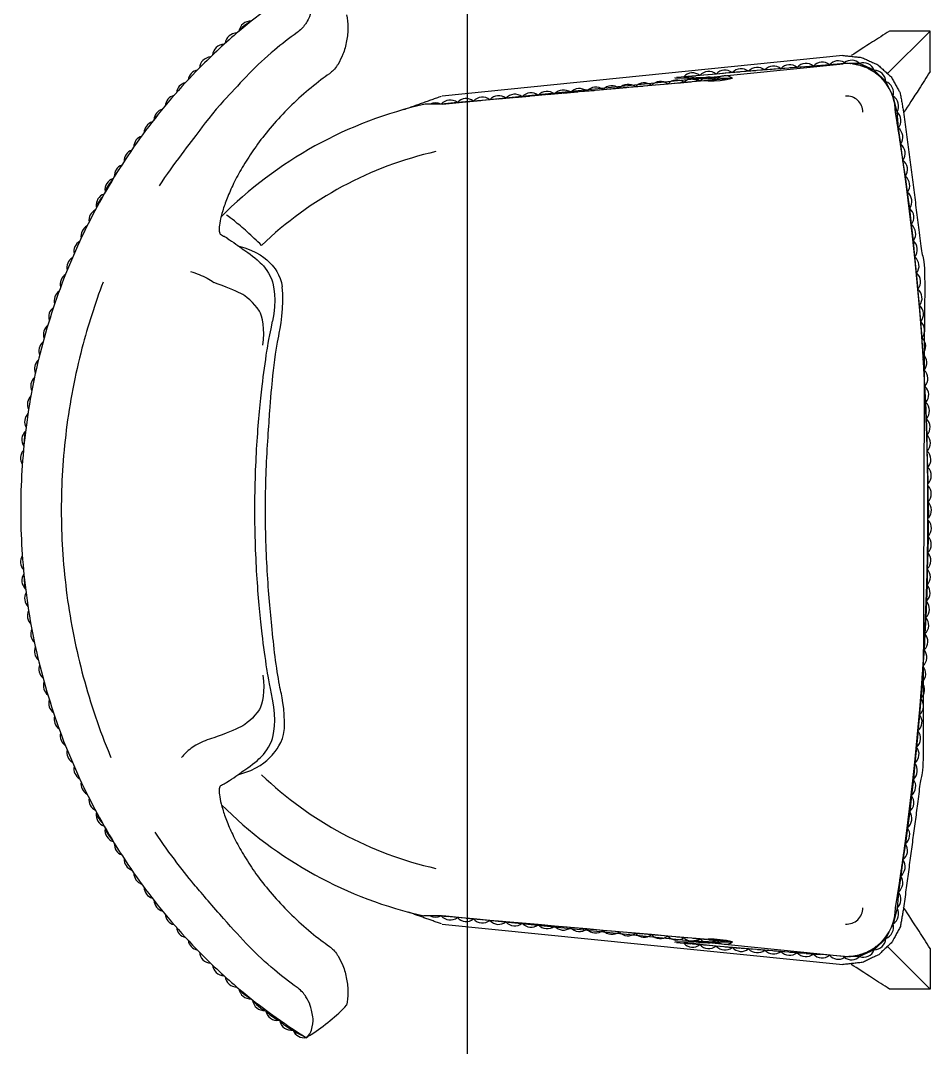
# Model space of a CAD drawing. Header units: millimetres. Extents: x 2625.3 to 2681.2, y 1230 to 1238.4.
# Drawn here: x 2663.661 to 2664.221, y 1234.055 to 1234.687 of the extents above; entities that cross this region are included whole.
import ezdxf

# ---------------------------------------------------------------- set-up
doc = ezdxf.new("R2010")
doc.units = ezdxf.units.MM
doc.layers.add('01', color=1, linetype='Continuous', lineweight=9)
doc.layers.add('02', color=2, linetype='Continuous', lineweight=20)
doc.layers.add('LAYOUT', color=253, linetype='Continuous')

# ---------------------------------------------------------------- blocks, each defined once
blk = doc.blocks.new('A$C1D086241')
blk.add_line((0, 0.597), (1.282, 0.597))
blk = doc.blocks.new('*E43')
at = {"layer": '01'}
for centre, major_axis, ratio, start_param, end_param in [((-0.01481, -0.00067), (0.005, 0.00002), 0.119606, 1.337578, 2.206939), ((0.00624, -0.00067), (-0.005, 0.00002), 0.119606, 4.076246, 4.945608), ((-0.1756, -0.03985), (0.0043, 0.00255), 0.119606, 0.702259, 1.145797), ((0.16702, -0.03985), (-0.0043, 0.00255), 0.119606, 5.137388, 5.580927), ((-0.19512, -0.04945), (0.00405, 0.00294), 0.119606, 5.737602, 6.278049), ((0.18654, -0.04945), (-0.00405, 0.00294), 0.119606, 0.005137, 0.545584), ((-0.20455, -0.05487), (0.00408, 0.00289), 0.119606, 5.963455, 6.278049), ((0.19597, -0.05487), (-0.00408, 0.00289), 0.119606, 0.005137, 0.319731), ((-0.25628, -0.09244), (0.00353, 0.00354), 0.119606, 0.687559, 1.15597), ((0.2477, -0.09244), (-0.00353, 0.00354), 0.119606, 5.127215, 5.595626), ((-0.28763, -0.12167), (0.00347, 0.0036), 0.038413, 1.941095, 2.285197), ((0.27905, -0.12167), (-0.00347, 0.0036), 0.038413, 3.997988, 4.34209), ((-0.30933, -0.14661), (0.00314, 0.00389), 0.119606, 6.017176, 6.278049), ((-0.31564, -0.15498), (0.00289, 0.00408), 0.119606, 5.574587, 6.278049), ((-0.30933, -0.14661), (0.000314, 0.000389), 0.119606, 0, 3.141593), ((-0.31564, -0.15498), (0.000289, 0.000408), 0.119606, 0, 3.141593), ((-0.32168, -0.16358), (0.000283, 0.000412), 0.119606, 0, 3.141593), ((-0.32168, -0.16358), (0.00283, 0.00412), 0.119606, 5.668618, 6.278049), ((-0.32678, -0.17218), (0.00211, 0.00453), 0.119606, 5.586492, 6.278049), ((-0.32678, -0.17218), (0.00211, 0.00453), 0.119606, 2.801855, 3.327463)]:
    blk.add_ellipse(centre, major_axis=major_axis, ratio=ratio, start_param=start_param, end_param=end_param, dxfattribs=at)
at = {"layer": '02'}
for centre, major_axis, ratio, start_param, end_param in [((-0.30159, -0.16426), (-0.03568, 0.05172), 0.469691, 1.471792, 1.529279), ((-0.32674, -0.17389), (0.0006, 0.00496), 0.119606, 2.832564, 3.136456)]:
    blk.add_ellipse(centre, major_axis=major_axis, ratio=ratio, start_param=start_param, end_param=end_param, dxfattribs=at)
blk = doc.blocks.new('A$C4E085C15')
at = {"layer": 'LAYOUT'}
for p, q in [((0.01986, 0.41316), (0.01965, 0.41333)), ((0.02046, 0.41396), (0.02028, 0.41411)), ((0.01363, 0.40476), (0.01336, 0.40495)), ((0.01421, 0.40557), (0.01393, 0.40576)), ((0.0076, 0.39615), (0.00733, 0.39634)), ((0.00817, 0.39698), (0.00789, 0.39717)), ((0.075, 0.30144), (0.075, 0.31221)), ((0.575, 0.30064), (0.575, 0.31141)), ((0.07001, 0.30084), (0.04508, 0.05431)), ((0.05008, 0.05411), (0.075, 0.30064)), ((0.07402, 0.29158), (0.07509, 0.30152)), ((0.07496, 0.30021), (0.0747, 0.29704)), ((0.07509, 0.30152), (0.07515, 0.30177)), ((0.57598, 0.29158), (0.57491, 0.30152)), ((0.575, 0.30064), (0.59992, 0.05411)), ((0.5753, 0.29704), (0.57504, 0.30021)), ((0.60492, 0.05431), (0.57999, 0.30084)), ((0.07314, 0.28162), (0.07402, 0.29158)), ((0.07458, 0.29604), (0.07378, 0.28708)), ((0.07459, 0.29604), (0.0745, 0.29605)), ((0.07467, 0.29704), (0.07461, 0.29705)), ((0.57539, 0.29705), (0.57533, 0.29704)), ((0.5755, 0.29605), (0.57541, 0.29604)), ((0.57622, 0.28708), (0.57542, 0.29604)), ((0.57686, 0.28162), (0.57598, 0.29158)), ((0.07369, 0.28609), (0.0729, 0.27712)), ((0.0737, 0.28609), (0.07353, 0.2861)), ((0.07379, 0.28708), (0.07362, 0.2871)), ((0.57638, 0.2871), (0.57621, 0.28708)), ((0.57647, 0.2861), (0.5763, 0.28609)), ((0.5771, 0.27712), (0.57631, 0.28609)), ((0.07226, 0.27166), (0.07314, 0.28162)), ((0.57774, 0.27166), (0.57686, 0.28162)), ((0.07281, 0.27613), (0.07202, 0.26716)), ((0.07282, 0.27612), (0.07266, 0.27614)), ((0.07291, 0.27712), (0.07274, 0.27713)), ((0.57726, 0.27713), (0.57709, 0.27712)), ((0.57734, 0.27614), (0.57718, 0.27612)), ((0.57798, 0.26716), (0.57719, 0.27613)), ((0.07193, 0.26616), (0.07113, 0.2572)), ((0.07138, 0.26169), (0.07226, 0.27166)), ((0.07194, 0.26616), (0.07178, 0.26618)), ((0.07202, 0.26716), (0.07187, 0.26717)), ((0.57862, 0.26169), (0.57774, 0.27166)), ((0.57813, 0.26717), (0.57798, 0.26716)), ((0.57822, 0.26618), (0.57806, 0.26616)), ((0.57887, 0.2572), (0.57807, 0.26616)), ((0.07051, 0.25173), (0.07138, 0.26169)), ((0.57949, 0.25173), (0.57862, 0.26169)), ((0.07104, 0.2562), (0.07025, 0.24724)), ((0.07105, 0.2562), (0.0709, 0.25622)), ((0.07114, 0.2572), (0.07099, 0.25721)), ((0.57901, 0.25721), (0.57886, 0.2572)), ((0.5791, 0.25622), (0.57895, 0.2562)), ((0.57975, 0.24724), (0.57896, 0.2562)), ((0.06963, 0.24177), (0.07051, 0.25173)), ((0.07026, 0.24724), (0.07011, 0.24725)), ((0.58037, 0.24177), (0.57949, 0.25173)), ((0.57989, 0.24725), (0.57974, 0.24724)), ((0.06875, 0.23181), (0.06963, 0.24177)), ((0.07016, 0.24624), (0.06937, 0.23728)), ((0.07017, 0.24624), (0.07002, 0.24625)), ((0.57998, 0.24625), (0.57983, 0.24624)), ((0.58063, 0.23728), (0.57984, 0.24624)), ((0.58125, 0.23181), (0.58037, 0.24177)), ((0.06928, 0.23628), (0.06848, 0.22732)), ((0.06929, 0.23628), (0.06915, 0.23629)), ((0.06937, 0.23728), (0.06923, 0.23729)), ((0.58077, 0.23729), (0.58063, 0.23728)), ((0.58085, 0.23629), (0.58071, 0.23628)), ((0.58152, 0.22732), (0.58072, 0.23628)), ((0.06787, 0.22185), (0.06875, 0.23181)), ((0.58213, 0.22185), (0.58125, 0.23181)), ((0.067, 0.21189), (0.06787, 0.22185)), ((0.0684, 0.22632), (0.0676, 0.21736)), ((0.0684, 0.22632), (0.06827, 0.22633)), ((0.06849, 0.22732), (0.06836, 0.22733)), ((0.58164, 0.22733), (0.58151, 0.22732)), ((0.58173, 0.22633), (0.5816, 0.22632)), ((0.5824, 0.21736), (0.5816, 0.22632)), ((0.583, 0.21189), (0.58213, 0.22185)), ((0.06751, 0.21636), (0.06672, 0.20739)), ((0.06752, 0.21636), (0.06739, 0.21637)), ((0.06761, 0.21735), (0.06748, 0.21737)), ((0.58252, 0.21737), (0.58239, 0.21735)), ((0.58261, 0.21637), (0.58248, 0.21636)), ((0.58328, 0.20739), (0.58249, 0.21636)), ((0.06612, 0.20193), (0.067, 0.21189)), ((0.58388, 0.20193), (0.583, 0.21189)), ((0.06663, 0.2064), (0.06583, 0.19743)), ((0.06664, 0.2064), (0.06651, 0.20641)), ((0.06673, 0.20739), (0.0666, 0.2074)), ((0.5834, 0.2074), (0.58327, 0.20739)), ((0.58349, 0.20641), (0.58336, 0.2064)), ((0.58417, 0.19743), (0.58337, 0.2064)), ((0.06575, 0.19644), (0.06495, 0.18747)), ((0.06524, 0.19196), (0.06612, 0.20193)), ((0.06575, 0.19644), (0.06564, 0.19645)), ((0.06584, 0.19743), (0.06572, 0.19744)), ((0.58476, 0.19196), (0.58388, 0.20193)), ((0.58428, 0.19744), (0.58416, 0.19743)), ((0.58436, 0.19645), (0.58425, 0.19644)), ((0.58505, 0.18747), (0.58425, 0.19644)), ((0.06436, 0.182), (0.06524, 0.19196)), ((0.58564, 0.182), (0.58476, 0.19196)), ((0.06486, 0.18648), (0.06407, 0.17751)), ((0.06487, 0.18648), (0.06476, 0.18649)), ((0.06496, 0.18747), (0.06485, 0.18748)), ((0.58515, 0.18748), (0.58504, 0.18747)), ((0.58524, 0.18649), (0.58513, 0.18648)), ((0.58593, 0.17751), (0.58514, 0.18648)), ((0.06349, 0.17204), (0.06436, 0.182)), ((0.06408, 0.17751), (0.06397, 0.17752)), ((0.58651, 0.17204), (0.58564, 0.182)), ((0.58603, 0.17752), (0.58592, 0.17751)), ((0.06261, 0.16208), (0.06349, 0.17204)), ((0.06398, 0.17652), (0.06318, 0.16755)), ((0.06399, 0.17652), (0.06388, 0.17652)), ((0.58612, 0.17652), (0.58601, 0.17652)), ((0.58682, 0.16755), (0.58602, 0.17652)), ((0.58739, 0.16208), (0.58651, 0.17204)), ((0.0631, 0.16656), (0.0623, 0.15759)), ((0.0631, 0.16655), (0.063, 0.16656)), ((0.06319, 0.16755), (0.06309, 0.16756)), ((0.58691, 0.16756), (0.58681, 0.16755)), ((0.587, 0.16656), (0.5869, 0.16655)), ((0.5877, 0.15759), (0.5869, 0.16656)), ((0.06173, 0.15212), (0.06261, 0.16208)), ((0.58827, 0.15212), (0.58739, 0.16208)), ((0.05734, 0.14231), (0.05822, 0.15227)), ((0.05868, 0.15675), (0.05788, 0.14779)), ((0.05822, 0.15227), (0.0591, 0.12223)), ((0.05869, 0.15675), (0.05862, 0.15676)), ((0.05878, 0.15775), (0.0587, 0.15775)), ((0.05956, 0.12671), (0.05877, 0.15775)), ((0.06085, 0.14216), (0.06173, 0.15212)), ((0.06221, 0.15659), (0.06142, 0.14763)), ((0.06222, 0.15659), (0.06213, 0.1566)), ((0.06231, 0.15759), (0.06221, 0.1576)), ((0.58779, 0.1576), (0.58769, 0.15759)), ((0.58787, 0.1566), (0.58778, 0.15659)), ((0.58858, 0.14763), (0.58779, 0.15659)), ((0.58915, 0.14216), (0.58827, 0.15212)), ((0.59123, 0.15775), (0.59044, 0.12671)), ((0.59178, 0.15227), (0.5909, 0.12223)), ((0.5913, 0.15775), (0.59122, 0.15775)), ((0.59138, 0.15676), (0.59131, 0.15675)), ((0.59212, 0.14779), (0.59132, 0.15675)), ((0.59266, 0.14231), (0.59178, 0.15227)), ((0.0578, 0.14679), (0.057, 0.13782)), ((0.0578, 0.14679), (0.05774, 0.14679)), ((0.05789, 0.14778), (0.05783, 0.14779)), ((0.06133, 0.14663), (0.06053, 0.13767)), ((0.06134, 0.14663), (0.06125, 0.14664)), ((0.06143, 0.14763), (0.06134, 0.14764)), ((0.58866, 0.14764), (0.58857, 0.14763)), ((0.58875, 0.14664), (0.58866, 0.14663)), ((0.58947, 0.13767), (0.58867, 0.14663)), ((0.59217, 0.14779), (0.59211, 0.14778)), ((0.59226, 0.14679), (0.5922, 0.14679)), ((0.593, 0.13782), (0.5922, 0.14679)), ((0.05647, 0.13235), (0.05734, 0.14231)), ((0.05998, 0.1322), (0.06085, 0.14216)), ((0.59002, 0.1322), (0.58915, 0.14216)), ((0.59353, 0.13235), (0.59266, 0.14231)), ((0.05691, 0.13683), (0.05612, 0.12786)), ((0.05692, 0.13683), (0.05686, 0.13683)), ((0.05701, 0.13782), (0.05695, 0.13783)), ((0.06045, 0.13667), (0.05965, 0.12771)), ((0.06045, 0.13667), (0.06037, 0.13668)), ((0.06054, 0.13767), (0.06046, 0.13767)), ((0.58954, 0.13767), (0.58946, 0.13767)), ((0.58963, 0.13668), (0.58955, 0.13667)), ((0.59035, 0.12771), (0.58955, 0.13667)), ((0.59305, 0.13783), (0.59299, 0.13782)), ((0.59314, 0.13683), (0.59308, 0.13683)), ((0.59388, 0.12786), (0.59309, 0.13683)), ((0.05598, 0.1268), (0.05525, 0.11783)), ((0.05559, 0.12239), (0.05647, 0.13235)), ((0.05604, 0.12687), (0.05598, 0.12687)), ((0.05613, 0.12786), (0.05607, 0.12787)), ((0.0591, 0.12223), (0.05998, 0.1322)), ((0.05957, 0.12671), (0.05949, 0.12672)), ((0.05966, 0.12771), (0.05958, 0.12771)), ((0.5909, 0.12223), (0.59002, 0.1322)), ((0.59042, 0.12771), (0.59034, 0.12771)), ((0.59051, 0.12672), (0.59043, 0.12671)), ((0.59441, 0.12239), (0.59353, 0.13235)), ((0.59393, 0.12787), (0.59387, 0.12786)), ((0.59402, 0.12687), (0.59396, 0.12687)), ((0.59475, 0.11783), (0.59402, 0.1268)), ((0.05478, 0.11235), (0.05558, 0.12232)), ((0.59522, 0.11235), (0.59442, 0.12232)), ((0.05517, 0.11683), (0.05444, 0.10786)), ((0.05518, 0.11683), (0.05514, 0.11684)), ((0.05526, 0.11783), (0.05522, 0.11783)), ((0.59478, 0.11783), (0.59474, 0.11783)), ((0.59486, 0.11684), (0.59482, 0.11683)), ((0.59556, 0.10786), (0.59483, 0.11683)), ((0.05397, 0.10238), (0.05478, 0.11235)), ((0.05445, 0.10786), (0.05442, 0.10786)), ((0.59603, 0.10238), (0.59522, 0.11235)), ((0.59558, 0.10786), (0.59555, 0.10786)), ((0.05317, 0.09241), (0.05397, 0.10238)), ((0.05436, 0.10687), (0.05363, 0.0979)), ((0.05437, 0.10686), (0.05433, 0.10687)), ((0.59567, 0.10687), (0.59563, 0.10686)), ((0.59637, 0.0979), (0.59564, 0.10687)), ((0.59683, 0.09241), (0.59603, 0.10238)), ((0.05355, 0.0969), (0.05282, 0.08793)), ((0.05356, 0.0969), (0.05353, 0.0969)), ((0.05364, 0.09789), (0.05361, 0.0979)), ((0.59639, 0.0979), (0.59636, 0.09789)), ((0.59647, 0.0969), (0.59644, 0.0969)), ((0.59718, 0.08793), (0.59645, 0.0969)), ((0.05236, 0.08245), (0.05317, 0.09241)), ((0.59764, 0.08245), (0.59683, 0.09241)), ((0.05156, 0.07248), (0.05236, 0.08245)), ((0.05274, 0.08693), (0.05201, 0.07796)), ((0.05274, 0.08693), (0.05273, 0.08693)), ((0.05283, 0.08793), (0.05281, 0.08793)), ((0.59719, 0.08793), (0.59717, 0.08793)), ((0.59727, 0.08693), (0.59726, 0.08693)), ((0.59799, 0.07796), (0.59726, 0.08693)), ((0.59844, 0.07248), (0.59764, 0.08245)), ((0.05193, 0.07696), (0.05121, 0.06818)), ((0.05193, 0.07696), (0.05192, 0.07696)), ((0.05202, 0.07796), (0.052, 0.07796)), ((0.598, 0.07796), (0.59798, 0.07796)), ((0.59808, 0.07696), (0.59807, 0.07696)), ((0.59879, 0.06818), (0.59807, 0.07696)), ((0.05075, 0.06251), (0.05156, 0.07248)), ((0.59925, 0.06251), (0.59844, 0.07248)), ((0.05112, 0.067), (0.05112, 0.067)), ((0.05121, 0.06799), (0.0512, 0.06799)), ((0.5988, 0.06799), (0.59879, 0.06799)), ((0.59888, 0.067), (0.59888, 0.067)), ((0.05001, 0.05329), (0.05075, 0.06251)), ((0.05031, 0.05703), (0.05031, 0.05703)), ((0.05039, 0.05803), (0.05039, 0.05803)), ((0.05075, 0.06252), (0.05075, 0.06251)), ((0.59925, 0.06251), (0.59925, 0.06252)), ((0.59999, 0.05329), (0.59925, 0.06251)), ((0.59961, 0.05803), (0.59961, 0.05803)), ((0.59969, 0.05703), (0.59969, 0.05703)), ((0.04992, 0.04411), (0.05003, 0.05074)), ((0.60008, 0.04411), (0.59997, 0.05074)), ((0.60001, 0.04861), (0.59981, 0.04861)), ((0.59999, 0.04961), (0.59991, 0.04961)), ((0.05406, 0.03501), (0.04992, 0.04411)), ((0.59594, 0.03501), (0.60008, 0.04411)), ((0.5978, 0.0391), (0.59722, 0.03937)), ((0.59821, 0.04001), (0.59763, 0.04028)), ((0.06116, 0.02797), (0.05406, 0.03501)), ((0.05752, 0.03211), (0.05726, 0.03184)), ((0.58884, 0.02797), (0.59594, 0.03501)), ((0.59274, 0.03184), (0.59248, 0.03211)), ((0.05593, 0.02657), (0.03, 0.00064)), ((0.03, 0.00064), (0.03, 0.02564)), ((0.0582, 0.03137), (0.05797, 0.03114)), ((0.05946, 0.0301), (0.05946, 0.0301)), ((0.06484, 0.02608), (0.06116, 0.02797)), ((0.58516, 0.02608), (0.58884, 0.02797)), ((0.59054, 0.0301), (0.59054, 0.0301)), ((0.59203, 0.03114), (0.5918, 0.03137)), ((0.59407, 0.02657), (0.62, 0.00064)), ((0.62, 0.00064), (0.62, 0.02564)), ((0.07006, 0.02341), (0.06783, 0.02455)), ((0.07976, 0.02095), (0.07006, 0.02341)), ((0.08973, 0.02015), (0.07976, 0.02095)), ((0.09963, 0.01874), (0.08973, 0.02015)), ((0.09421, 0.01971), (0.09418, 0.01952)), ((0.0952, 0.01955), (0.09517, 0.01938)), ((0.55037, 0.01874), (0.56027, 0.02015)), ((0.55483, 0.01938), (0.5548, 0.01955)), ((0.55582, 0.01952), (0.55579, 0.01971)), ((0.56027, 0.02015), (0.57024, 0.02095)), ((0.56476, 0.02051), (0.56471, 0.02111)), ((0.56576, 0.02059), (0.5657, 0.02127)), ((0.57024, 0.02095), (0.57994, 0.02341)), ((0.57461, 0.02205), (0.57454, 0.02232)), ((0.57557, 0.0223), (0.57553, 0.02249)), ((0.57994, 0.02341), (0.58217, 0.02455)), ((0.10953, 0.01733), (0.09963, 0.01874)), ((0.10409, 0.01821), (0.10408, 0.01811)), ((0.10508, 0.01807), (0.10507, 0.01797)), ((0.11941, 0.01579), (0.10953, 0.01733)), ((0.11399, 0.01678), (0.11397, 0.01664)), ((0.11498, 0.01664), (0.11496, 0.01648)), ((0.12933, 0.0146), (0.11941, 0.01579)), ((0.12389, 0.01542), (0.12387, 0.01525)), ((0.12488, 0.01529), (0.12487, 0.01513)), ((0.13923, 0.01319), (0.12933, 0.0146)), ((0.13381, 0.01412), (0.13379, 0.01396)), ((0.1348, 0.01399), (0.13478, 0.01382)), ((0.14918, 0.01213), (0.13923, 0.01319)), ((0.14373, 0.01289), (0.14371, 0.01271)), ((0.14472, 0.01277), (0.1447, 0.0126)), ((0.50082, 0.01213), (0.51077, 0.01319)), ((0.5053, 0.0126), (0.50528, 0.01277)), ((0.50629, 0.01271), (0.50627, 0.01289)), ((0.51077, 0.01319), (0.52067, 0.0146)), ((0.51522, 0.01382), (0.5152, 0.01399)), ((0.51621, 0.01396), (0.51619, 0.01412)), ((0.52067, 0.0146), (0.53059, 0.01579)), ((0.52513, 0.01513), (0.52512, 0.01529)), ((0.52613, 0.01525), (0.52611, 0.01542)), ((0.53059, 0.01579), (0.54047, 0.01733)), ((0.53504, 0.01648), (0.53502, 0.01664)), ((0.53603, 0.01664), (0.53601, 0.01678)), ((0.54047, 0.01733), (0.55037, 0.01874)), ((0.54493, 0.01797), (0.54492, 0.01807)), ((0.54592, 0.01811), (0.54591, 0.01821)), ((0.1591, 0.01091), (0.14918, 0.01213)), ((0.15366, 0.01172), (0.15364, 0.01158)), ((0.15466, 0.01161), (0.15464, 0.01146)), ((0.16907, 0.01004), (0.1591, 0.01091)), ((0.1636, 0.01062), (0.16359, 0.01052)), ((0.16459, 0.01051), (0.16458, 0.01043)), ((0.179, 0.00891), (0.16907, 0.01004)), ((0.17354, 0.00958), (0.17354, 0.00953)), ((0.17454, 0.00948), (0.17453, 0.00942)), ((0.1873, 0.00826), (0.179, 0.00891)), ((0.18349, 0.00862), (0.18349, 0.00856)), ((0.18449, 0.00852), (0.18449, 0.00848)), ((0.19892, 0.00709), (0.19043, 0.00798)), ((0.19345, 0.00771), (0.19345, 0.00766)), ((0.19445, 0.00762), (0.19444, 0.00756)), ((0.20889, 0.0064), (0.19892, 0.00709)), ((0.20341, 0.00687), (0.20341, 0.00678)), ((0.20441, 0.00679), (0.2044, 0.00671)), ((0.21886, 0.00557), (0.20889, 0.0064)), ((0.43114, 0.00557), (0.44111, 0.0064)), ((0.44111, 0.0064), (0.45108, 0.00709)), ((0.4456, 0.00671), (0.44559, 0.00679)), ((0.44659, 0.00678), (0.44659, 0.00687)), ((0.45108, 0.00709), (0.45957, 0.00798)), ((0.45556, 0.00756), (0.45555, 0.00762)), ((0.45655, 0.00766), (0.45655, 0.00771)), ((0.4627, 0.00826), (0.471, 0.00891)), ((0.46551, 0.00848), (0.46551, 0.00852)), ((0.46651, 0.00856), (0.46651, 0.00862)), ((0.471, 0.00891), (0.48093, 0.01004)), ((0.47547, 0.00942), (0.47546, 0.00948)), ((0.47646, 0.00953), (0.47646, 0.00958)), ((0.48093, 0.01004), (0.4909, 0.01091)), ((0.48542, 0.01043), (0.48541, 0.01051)), ((0.48641, 0.01052), (0.4864, 0.01062)), ((0.4909, 0.01091), (0.50082, 0.01213)), ((0.49536, 0.01146), (0.49534, 0.01161)), ((0.49636, 0.01158), (0.49634, 0.01172)), ((0.055, 0.00064), (0.03, 0.00064)), ((0.21338, 0.0061), (0.21338, 0.00603)), ((0.21438, 0.00603), (0.21437, 0.00595)), ((0.22541, 0.00526), (0.21886, 0.00557)), ((0.22336, 0.0054), (0.22335, 0.00536)), ((0.22435, 0.00533), (0.22435, 0.00531)), ((0.23881, 0.00427), (0.23171, 0.00486)), ((0.23333, 0.00476), (0.23333, 0.00472)), ((0.23433, 0.0047), (0.23433, 0.00464)), ((0.2488, 0.00379), (0.23881, 0.00427)), ((0.24331, 0.00418), (0.24331, 0.00405)), ((0.24431, 0.00413), (0.24431, 0.004)), ((0.25878, 0.00316), (0.2488, 0.00379)), ((0.2533, 0.00368), (0.25329, 0.00351)), ((0.2543, 0.00363), (0.25429, 0.00344)), ((0.26878, 0.00289), (0.25878, 0.00316)), ((0.26329, 0.00323), (0.26328, 0.00304)), ((0.26429, 0.00319), (0.26428, 0.00301)), ((0.27877, 0.00246), (0.26878, 0.00289)), ((0.27328, 0.00286), (0.27327, 0.0027)), ((0.27428, 0.00282), (0.27427, 0.00266)), ((0.28877, 0.00239), (0.27877, 0.00246)), ((0.28327, 0.00255), (0.28327, 0.00243)), ((0.28427, 0.00252), (0.28427, 0.00242)), ((0.29876, 0.00196), (0.28877, 0.00239)), ((0.29327, 0.00231), (0.29327, 0.00219)), ((0.29427, 0.00229), (0.29426, 0.00215)), ((0.30876, 0.00188), (0.29876, 0.00196)), ((0.30326, 0.00213), (0.30326, 0.00192)), ((0.30426, 0.00212), (0.30426, 0.00192)), ((0.31876, 0.00172), (0.30876, 0.00188)), ((0.31326, 0.00202), (0.31326, 0.00181)), ((0.31426, 0.00201), (0.31426, 0.00179)), ((0.33, 0.0019), (0.32, 0.00171)), ((0.3245, 0.00197), (0.3245, 0.0018)), ((0.3255, 0.00197), (0.3255, 0.00181)), ((0.33, 0.0019), (0.34, 0.00188)), ((0.3345, 0.00189), (0.3345, 0.002)), ((0.3355, 0.00189), (0.3355, 0.00201)), ((0.34124, 0.00188), (0.35124, 0.00196)), ((0.34574, 0.00192), (0.34574, 0.00212)), ((0.34674, 0.00192), (0.34674, 0.00213)), ((0.35124, 0.00196), (0.36123, 0.00239)), ((0.35574, 0.00215), (0.35573, 0.00229)), ((0.35673, 0.00219), (0.35673, 0.00231)), ((0.36123, 0.00239), (0.37123, 0.00246)), ((0.36573, 0.00242), (0.36573, 0.00252)), ((0.36673, 0.00243), (0.36673, 0.00255)), ((0.37123, 0.00246), (0.38122, 0.00289)), ((0.37573, 0.00266), (0.37572, 0.00282)), ((0.37673, 0.0027), (0.37672, 0.00286)), ((0.38122, 0.00289), (0.39122, 0.00316)), ((0.38572, 0.00301), (0.38571, 0.00319)), ((0.38672, 0.00304), (0.38671, 0.00323)), ((0.39122, 0.00316), (0.4012, 0.00379)), ((0.39571, 0.00344), (0.3957, 0.00363)), ((0.39671, 0.00351), (0.3967, 0.00368)), ((0.4012, 0.00379), (0.41119, 0.00427)), ((0.40569, 0.004), (0.40569, 0.00413)), ((0.40669, 0.00405), (0.40669, 0.00418)), ((0.41119, 0.00427), (0.41829, 0.00486)), ((0.41567, 0.00464), (0.41567, 0.0047)), ((0.41667, 0.00472), (0.41667, 0.00476)), ((0.42459, 0.00526), (0.43114, 0.00557)), ((0.42565, 0.00531), (0.42565, 0.00533)), ((0.42665, 0.00536), (0.42664, 0.0054)), ((0.43563, 0.00595), (0.43562, 0.00603)), ((0.43662, 0.00603), (0.43662, 0.0061)), ((0.595, 0.00064), (0.62, 0.00064))]:
    blk.add_line(p, q, dxfattribs=at)
for centre, radius, start, end in [((0.27066, 0.55069), 0.00725, 61.7426, 134.24501), ((0.28164, 0.55241), 0.00725, 55.82564, 136.90266), ((0.29304, 0.55318), 0.00725, 58.44199, 130.93375), ((0.35696, 0.55318), 0.00725, 49.06625, 121.55801), ((0.36836, 0.55241), 0.00725, 43.09734, 124.17436), ((0.37934, 0.55069), 0.00725, 45.75499, 118.2574), ((0.23796, 0.5446), 0.00725, 67.46392, 138.32205), ((0.24867, 0.5469), 0.00725, 65.83325, 136.72178), ((0.25974, 0.54894), 0.00725, 64.19331, 135.04813), ((0.39026, 0.54894), 0.00725, 44.95187, 115.80669), ((0.40133, 0.5469), 0.00725, 43.27822, 114.16675), ((0.41204, 0.5446), 0.00725, 41.67795, 112.53608), ((0.21677, 0.53912), 0.00725, 70.68933, 141.57364), ((0.22717, 0.54197), 0.00725, 69.09904, 139.96986), ((0.42283, 0.54197), 0.00725, 40.03014, 110.90096), ((0.43323, 0.53912), 0.00725, 38.42636, 109.31067), ((0.1961, 0.53251), 0.00725, 73.82035, 144.89066), ((0.20604, 0.53585), 0.00725, 72.34448, 143.24756), ((0.44396, 0.53585), 0.00725, 36.75244, 107.65552), ((0.4539, 0.53251), 0.00725, 35.10934, 106.17965), ((0.17577, 0.52471), 0.00725, 77.1368, 148.07714), ((0.18589, 0.52876), 0.00725, 75.40478, 146.54978), ((0.46411, 0.52876), 0.00725, 33.45022, 104.59522), ((0.47423, 0.52471), 0.00725, 31.92286, 102.8632), ((0.16576, 0.52037), 0.00725, 78.79112, 149.69326), ((0.48424, 0.52037), 0.00725, 30.30674, 101.20888), ((0.15635, 0.516), 0.00725, 80.12776, 151.47749), ((0.49365, 0.516), 0.00725, 28.52251, 99.87224), ((0.13723, 0.50666), 0.00725, 82.7786, 161.23758), ((0.14657, 0.51108), 0.00725, 81.91559, 152.98866), ((0.50343, 0.51108), 0.00725, 27.01134, 98.08441), ((0.51277, 0.50666), 0.00725, 18.76242, 97.2214), ((0.12776, 0.50121), 0.00725, 82.1729, 162.66384), ((0.52224, 0.50121), 0.00725, 17.33616, 97.8271), ((0.11929, 0.49549), 0.00725, 87.00493, 158.32717), ((0.53071, 0.49549), 0.00725, 21.67283, 92.99507), ((0.11005, 0.48943), 0.00725, 88.33593, 159.46952), ((0.53995, 0.48943), 0.00725, 20.53048, 91.66407), ((0.10149, 0.4835), 0.00725, 89.90515, 161.08716), ((0.54851, 0.4835), 0.00725, 18.91284, 90.09485), ((0.09288, 0.47717), 0.00725, 91.62664, 162.64332), ((0.55712, 0.47717), 0.00725, 17.35668, 88.37336), ((0.08503, 0.47111), 0.00725, 93.18465, 164.764), ((0.56497, 0.47111), 0.00725, 15.236, 86.81535), ((0.0767, 0.46421), 0.00725, 94.63021, 166.0274), ((0.5733, 0.46421), 0.00725, 13.9726, 85.36979), ((0.06885, 0.45732), 0.00725, 96.62157, 167.26738), ((0.58115, 0.45732), 0.00725, 12.73262, 83.37843), ((0.06109, 0.45011), 0.00725, 98.55612, 168.61855), ((0.58891, 0.45011), 0.00725, 11.38145, 81.44388), ((0.0532, 0.44305), 0.00725, 93.99384, 176.46729), ((0.5968, 0.44305), 0.00725, 3.53271, 86.00616), ((0.04544, 0.43502), 0.00725, 95.43819, 178.49798), ((0.325, 0.25596), 0.25625, 135.11338, 167.31962), ((0.325, 0.25516), 0.25625, 12.68038, 45.22664), ((0.60456, 0.43502), 0.00725, 1.50202, 84.56181), ((0.03842, 0.4273), 0.00725, 96.94963, 180.2395), ((0.61158, 0.4273), 0.00725, 359.7605, 83.05037), ((0.03117, 0.41886), 0.00725, 98.35935, 183.52153), ((0.61883, 0.41886), 0.00725, 356.47847, 81.64065), ((0.02402, 0.41045), 0.00725, 97.91781, 184.24995), ((0.325, 0.25516), 0.22625, 136.09237, 167.31962), ((0.325, 0.25516), 0.22625, 12.68038, 43.90763), ((0.0179, 0.40234), 0.00725, 101.55304, 187.88519), ((0.01191, 0.3938), 0.00725, 102.38254, 188.71469), ((0.00724, 0.38595), 0.00725, 111.92394, 190.21184), ((0.00773, 0.38581), 0.00725, 207.21684, 216.24933), ((0.08144, 0.30501), 0.00725, 152.73192, 207.30853), ((0.56856, 0.30501), 0.00725, 332.67871, 27.36174), ((0.07977, 0.29599), 0.00725, 130.23616, 217.4418), ((0.08144, 0.30501), 0.00725, 207.97477, 208.80664), ((0.57023, 0.29599), 0.00725, 322.5582, 49.76384), ((0.07881, 0.28614), 0.00725, 131.36313, 218.56877), ((0.57119, 0.28614), 0.00725, 321.43123, 48.63687), ((0.07793, 0.27618), 0.00725, 131.36313, 218.56877), ((0.57207, 0.27618), 0.00725, 321.43123, 48.63687), ((0.07705, 0.26621), 0.00725, 131.36313, 218.56877), ((0.57295, 0.26621), 0.00725, 321.43123, 48.63687), ((0.07617, 0.25625), 0.00725, 131.36313, 218.56877), ((0.57383, 0.25625), 0.00725, 321.43123, 48.63687), ((0.0753, 0.24629), 0.00725, 131.36313, 218.56877), ((0.5747, 0.24629), 0.00725, 321.43123, 48.63687), ((0.07442, 0.23633), 0.00725, 131.36313, 218.56877), ((0.57558, 0.23633), 0.00725, 321.43123, 48.63687), ((0.07354, 0.22637), 0.00725, 131.36313, 218.56877), ((0.57646, 0.22637), 0.00725, 321.43123, 48.63687), ((0.07266, 0.21641), 0.00725, 131.36313, 218.56877), ((0.57734, 0.21641), 0.00725, 321.43123, 48.63687), ((0.07179, 0.20645), 0.00725, 131.36313, 218.56877), ((0.57821, 0.20645), 0.00725, 321.43123, 48.63687), ((0.07091, 0.19648), 0.00725, 131.36313, 218.56877), ((0.57909, 0.19648), 0.00725, 321.43123, 48.63687), ((0.07003, 0.18652), 0.00725, 131.36313, 218.56877), ((0.57997, 0.18652), 0.00725, 321.43123, 48.63687), ((0.06915, 0.17656), 0.00725, 131.36313, 218.56877), ((0.58085, 0.17656), 0.00725, 321.43123, 48.63687), ((0.06828, 0.1666), 0.00725, 131.36313, 218.56877), ((0.58172, 0.1666), 0.00725, 321.43123, 48.63687), ((0.0674, 0.15664), 0.00725, 131.36313, 218.56877), ((0.5826, 0.15664), 0.00725, 321.43123, 48.63687), ((0.06301, 0.14683), 0.00725, 131.36313, 218.56877), ((0.00324, 0.13564), 0.05744, 346.50961, 16.83685), ((0.06652, 0.14668), 0.00725, 131.36313, 218.56877), ((0.58348, 0.14668), 0.00725, 321.43123, 48.63687), ((0.64676, 0.13564), 0.05744, 163.16315, 193.49039), ((0.58699, 0.14683), 0.00725, 321.43123, 48.63687), ((0.06213, 0.13687), 0.00725, 131.36313, 218.56877), ((0.06564, 0.13672), 0.00725, 131.36313, 218.56877), ((0.58436, 0.13672), 0.00725, 321.43123, 48.63687), ((0.58787, 0.13687), 0.00725, 321.43123, 48.63687), ((0.06126, 0.12691), 0.00725, 131.36313, 218.56877), ((0.06477, 0.12675), 0.00725, 131.36313, 218.56877), ((0.58523, 0.12675), 0.00725, 321.43123, 48.63687), ((0.58874, 0.12691), 0.00725, 321.43123, 48.63687), ((0.06041, 0.11691), 0.00725, 131.78209, 218.98772), ((0.58959, 0.11691), 0.00725, 321.01228, 48.21791), ((0.05961, 0.10694), 0.00725, 131.78209, 218.98772), ((0.59039, 0.10694), 0.00725, 321.01228, 48.21791), ((0.0588, 0.09698), 0.00725, 131.78209, 218.98772), ((0.5912, 0.09698), 0.00725, 321.01228, 48.21791), ((0.058, 0.08701), 0.00725, 131.78209, 218.98772), ((0.592, 0.08701), 0.00725, 321.01228, 48.21791), ((0.05719, 0.07704), 0.00725, 131.78209, 218.98772), ((0.59281, 0.07704), 0.00725, 321.01228, 48.21791), ((0.05639, 0.06707), 0.00725, 131.78209, 218.98772), ((0.59361, 0.06707), 0.00725, 321.01228, 48.21791), ((0.05559, 0.05711), 0.00725, 131.78209, 211.49451), ((0.59441, 0.05711), 0.00725, 328.50549, 48.21791), ((0.05525, 0.04903), 0.00725, 143.75171, 222.73566), ((0.08, 0.05197), 0.03, 175.91438, 270), ((0.08, 0.05197), 0.01, 175.91438, 270), ((0.57, 0.05197), 0.03, 270, 4.08562), ((0.57, 0.05197), 0.01, 270, 4.08562), ((0.59475, 0.04903), 0.00725, 317.26434, 36.24829), ((0.05677, 0.04173), 0.00725, 160.83117, 248.03681), ((0.59323, 0.04173), 0.00725, 291.96319, 19.16883), ((0.06131, 0.03522), 0.00725, 181.66143, 268.86707), ((0.58869, 0.03522), 0.00725, 271.13293, 358.33857), ((0.06801, 0.03036), 0.00725, 199.25772, 286.46336), ((0.58199, 0.03036), 0.00725, 253.53664, 340.74228), ((0.0762, 0.02727), 0.00725, 212.15717, 299.36281), ((0.08516, 0.02578), 0.00725, 221.84232, 309.04796), ((0.325, 1.5126), 1.51063, 260.66628, 279.33372), ((0.09542, 0.02465), 0.00725, 218.288, 305.49363), ((0.55458, 0.02465), 0.00725, 234.50637, 321.712), ((0.56484, 0.02578), 0.00725, 230.95204, 318.15768), ((0.5738, 0.02727), 0.00725, 240.63719, 327.84283), ((0.10532, 0.02323), 0.00725, 218.288, 305.49363), ((0.11527, 0.02175), 0.00725, 217.53036, 304.736), ((0.125, 0.02041), 0.00725, 219.53274, 306.73838), ((0.13502, 0.01909), 0.00725, 218.30839, 305.51403), ((0.14476, 0.01788), 0.00725, 220.31077, 307.51641), ((0.50524, 0.01788), 0.00725, 232.48359, 319.68923), ((0.51498, 0.01909), 0.00725, 234.48597, 321.69161), ((0.525, 0.02041), 0.00725, 233.26162, 320.46726), ((0.53473, 0.02175), 0.00725, 235.264, 322.46964), ((0.54468, 0.02323), 0.00725, 234.50637, 321.712), ((0.15478, 0.01673), 0.00725, 219.40293, 306.60857), ((0.16454, 0.01571), 0.00725, 221.40532, 308.61095), ((0.17463, 0.01469), 0.00725, 219.91773, 307.12337), ((0.1844, 0.01376), 0.00725, 221.92012, 308.88672), ((0.19449, 0.01283), 0.00725, 220.67427, 307.64132), ((0.20427, 0.01198), 0.00725, 222.43807, 309.64371), ((0.21431, 0.01122), 0.00725, 221.64612, 308.85175), ((0.43569, 0.01122), 0.00725, 231.14825, 318.35388), ((0.44573, 0.01198), 0.00725, 230.35629, 317.56193), ((0.45551, 0.01283), 0.00725, 232.35868, 319.32573), ((0.4656, 0.01376), 0.00725, 231.11328, 318.07988), ((0.47537, 0.01469), 0.00725, 232.87663, 320.08227), ((0.48546, 0.01571), 0.00725, 231.38905, 318.59468), ((0.49522, 0.01673), 0.00725, 233.39143, 320.59707), ((0.22411, 0.01058), 0.00725, 223.6485, 310.19638), ((0.23427, 0.00991), 0.00725, 222.3015, 308.85175), ((0.24406, 0.00927), 0.00725, 223.6485, 310.85414), ((0.25412, 0.00871), 0.00725, 222.83068, 310.03632), ((0.26392, 0.00828), 0.00725, 224.83306, 312.0387), ((0.274, 0.00792), 0.00725, 223.94784, 311.15347), ((0.28381, 0.00767), 0.00725, 225.95022, 313.15586), ((0.29399, 0.00742), 0.00725, 223.94784, 311.15347), ((0.3038, 0.00717), 0.00725, 225.95022, 313.15586), ((0.31385, 0.00705), 0.00725, 225.45112, 312.65675), ((0.3249, 0.00705), 0.00725, 227.4535, 314.65914), ((0.33501, 0.00714), 0.00725, 226.30888, 313.51452), ((0.3462, 0.00717), 0.00725, 226.84414, 314.04978), ((0.35601, 0.00742), 0.00725, 228.84653, 316.05216), ((0.36619, 0.00767), 0.00725, 226.84414, 314.04978), ((0.376, 0.00792), 0.00725, 228.84653, 316.05216), ((0.38608, 0.00828), 0.00725, 227.9613, 315.16694), ((0.39588, 0.00871), 0.00725, 229.96368, 317.16932), ((0.40594, 0.00927), 0.00725, 229.14586, 316.3515), ((0.41573, 0.00991), 0.00725, 231.14825, 317.6985), ((0.42589, 0.01058), 0.00725, 229.80362, 316.3515)]:
    blk.add_arc(centre, radius, start, end, dxfattribs=at)
for centre, major_axis, ratio, start_param, end_param in [((0.28119, 0.5576), (0.00498, 0.00042), 0.119606, 0.745049, 2.845226), ((0.36881, 0.5576), (0.00498, -0.00042), 0.119606, 0.296366, 2.396543), ((0.13417, 0.51088), (0.00405, 0.00294), 0.119606, -0.005137, 2.094593), ((0.51583, 0.51088), (0.00405, -0.00294), 0.119606, 1.047, 3.146729), ((0.12474, 0.50546), (0.00408, 0.00289), 0.119606, -0.005137, 2.251556), ((0.52526, 0.50546), (0.00408, -0.00289), 0.119606, 0.890037, 3.146729), ((0.11593, 0.49947), (0.00382, 0.00323), 0.119606, 0.006281, 1.369058), ((0.53407, 0.49947), (0.00382, -0.00323), 0.119606, 1.772534, 3.135311), ((0.08126, 0.47471), (0.00345, 0.00362), 0.119606, 0.040534, 1.365984), ((0.56874, 0.47471), (0.00345, -0.00362), 0.119606, 1.775609, 3.101059), ((0.325, 0.18312), (0.36634, 0.11376), 0.994275, 2.14927, 2.282911), ((0.02709, 0.42211), (0.00312, 0.00391), 0.119606, 0.146937, 2.863004), ((0.62291, 0.42211), (0.00312, -0.00391), 0.119606, 0.278589, 2.994655), ((0.325, 0.18312), (0.36634, -0.11376), 0.994275, 0.858681, 0.992322), ((0.01996, 0.41372), (0.00314, 0.00389), 0.119606, -0.005137, 3.823908), ((0.01365, 0.40535), (0.00289, 0.00408), 0.119606, -0.005137, 3.698554), ((0.00761, 0.39675), (0.00283, 0.00412), 0.119606, -0.005137, 3.807276), ((0.00251, 0.38815), (0.00211, 0.00453), 0.119606, -0.005137, 2.112724), ((0.0277, 0.39607), (0.03568, -0.05172), 0.469691, 4.670872, 5.13077)]:
    blk.add_ellipse(centre, major_axis=major_axis, ratio=ratio, start_param=start_param, end_param=end_param, dxfattribs=at)
for points, degree, knots in [([(0.62, 0.4259), (0.61292, 0.43422), (0.60541, 0.4423), (0.58532, 0.46208), (0.57222, 0.4733), (0.5451, 0.49355), (0.53108, 0.50258), (0.50345, 0.5181), (0.48866, 0.52528), (0.45758, 0.53787), (0.44129, 0.54329), (0.40807, 0.55194), (0.39113, 0.55517), (0.35757, 0.55938), (0.34095, 0.56035), (0.30905, 0.56035), (0.29243, 0.55938), (0.25887, 0.55517), (0.24193, 0.55194), (0.20871, 0.54329), (0.19242, 0.53787), (0.16134, 0.52528), (0.14655, 0.5181), (0.11892, 0.50258), (0.1049, 0.49355), (0.07778, 0.4733), (0.06468, 0.46208), (0.04459, 0.4423), (0.03708, 0.43422), (0.03, 0.4259)], 3, [6.630752, 6.630752, 6.630752, 6.630752, 9.762136, 9.762136, 14.643203, 14.643203, 19.524271, 19.524271, 24.307915, 24.307915, 29.091559, 29.091559, 33.875203, 33.875203, 38.658847, 38.658847, 43.442491, 43.442491, 48.226135, 48.226135, 53.009779, 53.009779, 57.793423, 57.793423, 62.674491, 62.674491, 67.555559, 67.555559, 70.686943, 70.686943, 70.686943, 70.686943]), ([(0.4653, 0.50965), (0.45215, 0.51465), (0.43853, 0.51901), (0.40807, 0.52694), (0.39113, 0.53017), (0.35757, 0.53438), (0.34095, 0.53535), (0.30905, 0.53535), (0.29243, 0.53438), (0.25887, 0.53017), (0.24193, 0.52694), (0.20871, 0.51829), (0.19242, 0.51287), (0.17544, 0.50599), (0.17401, 0.5054), (0.17259, 0.5048)], 3, [25.10429, 25.10429, 25.10429, 25.10429, 29.091559, 29.091559, 33.875203, 33.875203, 38.658847, 38.658847, 43.442491, 43.442491, 48.226135, 48.226135, 53.009779, 53.009779, 53.452462, 53.452462, 53.452462, 53.452462]), ([(0.03093, 0.39019), (0.03437, 0.39502), (0.03799, 0.39967), (0.04637, 0.40964), (0.05122, 0.41485), (0.06124, 0.42467), (0.0666, 0.42944), (0.08019, 0.44152), (0.08902, 0.44908), (0.10105, 0.45916), (0.11289, 0.46849), (0.12659, 0.47756)], 3, [13.265279, 13.265279, 13.265279, 13.265279, 15.001674, 15.001674, 17.144771, 17.144771, 19.301805, 19.301805, 21.458839, 21.458839, 25.305267, 25.305267, 25.305267, 25.305267]), ([(0.61907, 0.39019), (0.61563, 0.39502), (0.61202, 0.39967), (0.60363, 0.40964), (0.59879, 0.41485), (0.58876, 0.42467), (0.58341, 0.42944), (0.57446, 0.43809), (0.56376, 0.44668), (0.55061, 0.45632), (0.53833, 0.46632), (0.52465, 0.47508)], 3, [13.265279, 13.265279, 13.265279, 13.265279, 15.001674, 15.001674, 17.144771, 17.144771, 19.301805, 19.301805, 21.458839, 21.458839, 25.305267, 25.305267, 25.305267, 25.305267]), ([(0.1847, 0.44149), (0.1837, 0.44517), (0.1823, 0.44866), (0.17927, 0.45411), (0.17753, 0.45668), (0.17445, 0.4598), (0.17356, 0.4606), (0.17259, 0.46133)], 3, [31.413921, 31.413921, 31.413921, 31.413921, 35.660038, 35.660038, 39.091817, 39.091817, 40.34336, 40.34336, 40.34336, 40.34336]), ([(0.47185, 0.45578), (0.47086, 0.45212), (0.46947, 0.44865), (0.46703, 0.44428), (0.46616, 0.4429), (0.46511, 0.44149)], 3, [29.389924, 29.389924, 29.389924, 29.389924, 33.6069, 33.6069, 35.471298, 35.471298, 35.471298, 35.471298]), ([(0.155, 0.43753), (0.15485, 0.43765), (0.15466, 0.43776), (0.15379, 0.4381), (0.15284, 0.43821), (0.15036, 0.43815), (0.14882, 0.43797), (0.14516, 0.43726), (0.14306, 0.43674), (0.13834, 0.43531), (0.13573, 0.4344), (0.1301, 0.43217), (0.12708, 0.43084), (0.12074, 0.42774), (0.11742, 0.42597), (0.11063, 0.422), (0.10716, 0.4198), (0.10016, 0.41498), (0.09643, 0.41222), (0.08883, 0.40608), (0.08497, 0.4027), (0.07737, 0.39548), (0.07364, 0.39163), (0.06653, 0.38369), (0.06316, 0.3796), (0.05877, 0.37386), (0.0575, 0.37214), (0.05624, 0.37038)], 3, [0.994568, 0.994568, 0.994568, 0.994568, 1.567111, 1.567111, 3.134222, 3.134222, 4.701333, 4.701333, 6.268445, 6.268445, 7.835556, 7.835556, 9.402667, 9.402667, 10.969778, 10.969778, 12.536889, 12.536889, 14.127519, 14.127519, 15.718149, 15.718149, 17.308779, 17.308779, 18.899409, 18.899409, 19.561853, 19.561853, 19.561853, 19.561853]), ([(0.155, 0.43753), (0.1553, 0.43729), (0.15585, 0.43624), (0.15634, 0.43527), (0.15705, 0.434), (0.15778, 0.43279)], 3, [14.055267, 14.055267, 14.055267, 14.055267, 15.146287, 15.146287, 15.479687, 15.479687, 15.479687, 15.479687]), ([(0.22325, 0.41128), (0.21354, 0.40998), (0.20543, 0.41138), (0.19712, 0.41669), (0.1927, 0.42216), (0.18984, 0.4286), (0.18715, 0.43397), (0.1847, 0.44149)], 3, [38.837382, 38.837382, 38.837382, 38.837382, 40.08011, 40.08011, 42.067196, 42.067196, 44.868863, 44.868863, 44.868863, 44.868863]), ([(0.42656, 0.41128), (0.43627, 0.40998), (0.44438, 0.41138), (0.45269, 0.41669), (0.4571, 0.42216), (0.45997, 0.4286), (0.46265, 0.43397), (0.46511, 0.44149)], 3, [38.837382, 38.837382, 38.837382, 38.837382, 40.08011, 40.08011, 42.067196, 42.067196, 44.868863, 44.868863, 44.868863, 44.868863]), ([(0.495, 0.43753), (0.4947, 0.43729), (0.49415, 0.43624), (0.49366, 0.43527), (0.49295, 0.434), (0.49222, 0.43279)], 3, [14.055267, 14.055267, 14.055267, 14.055267, 15.146287, 15.146287, 15.479687, 15.479687, 15.479687, 15.479687]), ([(0.59376, 0.37038), (0.59251, 0.37214), (0.59123, 0.37385), (0.58685, 0.37959), (0.58348, 0.38368), (0.57637, 0.39162), (0.57264, 0.39547), (0.56504, 0.40269), (0.56117, 0.40607), (0.55358, 0.41221), (0.54985, 0.41497), (0.54285, 0.41979), (0.53938, 0.42199), (0.53259, 0.42596), (0.52927, 0.42773), (0.52294, 0.43083), (0.51991, 0.43216), (0.51428, 0.43439), (0.51167, 0.4353), (0.50696, 0.43673), (0.50485, 0.43725), (0.5012, 0.43796), (0.49965, 0.43814), (0.49716, 0.43821), (0.49622, 0.4381), (0.49535, 0.43776), (0.49515, 0.43765), (0.495, 0.43753)], 3, [46.002716, 46.002716, 46.002716, 46.002716, 46.663641, 46.663641, 48.254608, 48.254608, 49.845575, 49.845575, 51.436542, 51.436542, 53.027509, 53.027509, 54.594088, 54.594088, 56.160668, 56.160668, 57.727248, 57.727248, 59.293828, 59.293828, 60.860408, 60.860408, 62.426987, 62.426987, 63.993567, 63.993567, 64.565568, 64.565568, 64.565568, 64.565568]), ([(0.15778, 0.43279), (0.15928, 0.43025), (0.16292, 0.42534), (0.16533, 0.42184), (0.16893, 0.41663), (0.1736, 0.41164), (0.1769, 0.40847), (0.18523, 0.40485), (0.19603, 0.40251), (0.20846, 0.4053)], 3, [0.5552415, 0.5552415, 0.5552415, 0.5552415, 0.6303893, 0.6303893, 0.7453951, 0.7453951, 0.8243991, 0.8243991, 0.8526411, 0.8526411, 0.8526411, 0.8526411]), ([(0.49202, 0.43279), (0.49053, 0.43025), (0.48688, 0.42534), (0.48448, 0.42184), (0.48088, 0.41663), (0.47621, 0.41164), (0.47291, 0.40847), (0.46458, 0.40485), (0.45377, 0.40251), (0.44135, 0.4053)], 3, [0.5552415, 0.5552415, 0.5552415, 0.5552415, 0.6303893, 0.6303893, 0.7453951, 0.7453951, 0.8243991, 0.8243991, 0.8526411, 0.8526411, 0.8526411, 0.8526411]), ([(0.488, 0.41206), (0.49091, 0.41505), (0.49374, 0.41808), (0.4989, 0.42383), (0.50119, 0.42651), (0.50455, 0.43069), (0.50575, 0.4323), (0.50659, 0.43358)], 3, [0, 0, 0, 0, 1.251994, 1.251994, 2.502098, 2.502098, 3.505747, 3.505747, 3.505747, 3.505747]), ([(0.162, 0.42662), (0.16514, 0.41439), (0.17023, 0.40913), (0.17447, 0.40515), (0.17964, 0.40017), (0.18676, 0.39855)], 3, [14.055267, 14.055267, 14.055267, 14.055267, 15.146287, 15.146287, 15.479687, 15.479687, 15.479687, 15.479687]), ([(0.48781, 0.42662), (0.48467, 0.41439), (0.47958, 0.40913), (0.47534, 0.40515), (0.46995, 0.40019), (0.46248, 0.39943)], 3, [14.055267, 14.055267, 14.055267, 14.055267, 15.146287, 15.146287, 15.479687, 15.479687, 15.479687, 15.479687]), ([(0.20846, 0.4053), (0.21783, 0.40728), (0.22485, 0.40843), (0.23386, 0.40981), (0.24097, 0.41079), (0.25346, 0.41226), (0.25869, 0.41283), (0.27003, 0.41389), (0.27614, 0.41439), (0.28909, 0.41523), (0.29594, 0.41558), (0.31016, 0.41606), (0.31754, 0.41619), (0.33246, 0.41619), (0.33984, 0.41606), (0.35406, 0.41558), (0.36091, 0.41523), (0.37386, 0.41439), (0.37997, 0.41389), (0.39131, 0.41283), (0.39654, 0.41226), (0.40903, 0.41079), (0.41614, 0.40981), (0.42515, 0.40843), (0.42741, 0.40808), (0.44135, 0.4053)], 3, [24.36572, 24.36572, 24.36572, 24.36572, 25.631343, 25.631343, 29.292963, 29.292963, 31.531899, 31.531899, 33.770835, 33.770835, 36.009771, 36.009771, 38.248706, 38.248706, 40.487642, 40.487642, 42.726578, 42.726578, 44.965513, 44.965513, 47.204449, 47.204449, 50.86607, 50.86607, 52.131692, 52.131692, 52.131692, 52.131692]), ([(0.18676, 0.39855), (0.19621, 0.39666), (0.21098, 0.39972), (0.21915, 0.40164), (0.23476, 0.40395), (0.25346, 0.40574), (0.25869, 0.40631), (0.27003, 0.40737), (0.27614, 0.40787), (0.28909, 0.40871), (0.29594, 0.40906), (0.31016, 0.40954), (0.31754, 0.40968), (0.33246, 0.40968), (0.33984, 0.40954), (0.35406, 0.40906), (0.36091, 0.40871), (0.37386, 0.40787), (0.37997, 0.40737), (0.38848, 0.40699), (0.40016, 0.40582), (0.4125, 0.40465), (0.42201, 0.40365), (0.43568, 0.40082), (0.45136, 0.39765), (0.46248, 0.39943)], 3, [24.36572, 24.36572, 24.36572, 24.36572, 25.631343, 25.631343, 29.292963, 29.292963, 31.531899, 31.531899, 33.770835, 33.770835, 36.009771, 36.009771, 38.248706, 38.248706, 40.487642, 40.487642, 42.726578, 42.726578, 44.965513, 44.965513, 47.204449, 47.204449, 50.86607, 50.86607, 52.131692, 52.131692, 52.131692, 52.131692]), ([(0.024, 0.38398), (0.02485, 0.3845), (0.02586, 0.38519), (0.02684, 0.38593), (0.02785, 0.38675), (0.02953, 0.3884), (0.03027, 0.38926), (0.03093, 0.39019)], 3, [4.133241, 4.133241, 4.133241, 4.133241, 4.216386, 4.216386, 4.6030765, 4.6030765, 4.9397854, 4.9397854, 4.9397854, 4.9397854]), ([(0.626, 0.38398), (0.62515, 0.3845), (0.62414, 0.38519), (0.62317, 0.38593), (0.62216, 0.38675), (0.62048, 0.3884), (0.61974, 0.38926), (0.61907, 0.39019)], 3, [4.133241, 4.133241, 4.133241, 4.133241, 4.216386, 4.216386, 4.6030765, 4.6030765, 4.9397854, 4.9397854, 4.9397854, 4.9397854]), ([(0.0001, 0.38467), (0.00144, 0.38285), (0.00362, 0.38172), (0.00713, 0.38055), (0.01032, 0.3803), (0.01278, 0.38055), (0.01694, 0.38123), (0.01981, 0.38208), (0.02279, 0.38317), (0.024, 0.38398)], 3, [4.458158, 4.458158, 4.458158, 4.458158, 4.743656, 4.743656, 5.427024, 5.427024, 6.103919, 6.103919, 6.566716, 6.566716, 6.566716, 6.566716]), ([(0.6499, 0.38467), (0.64857, 0.38285), (0.64639, 0.38172), (0.64288, 0.38055), (0.63969, 0.3803), (0.63723, 0.38055), (0.63307, 0.38123), (0.6302, 0.38208), (0.62721, 0.38317), (0.626, 0.38398)], 3, [4.458158, 4.458158, 4.458158, 4.458158, 4.743656, 4.743656, 5.427024, 5.427024, 6.103919, 6.103919, 6.566716, 6.566716, 6.566716, 6.566716]), ([(0.05624, 0.37038), (0.05557, 0.36946), (0.05484, 0.36861), (0.05317, 0.36698), (0.05217, 0.36617), (0.05083, 0.3653), (0.05057, 0.36514), (0.05032, 0.36499)], 3, [7.2583331, 7.2583331, 7.2583331, 7.2583331, 7.5957768, 7.5957768, 7.9834571, 7.9834571, 8.0708751, 8.0708751, 8.0708751, 8.0708751]), ([(0.59968, 0.36499), (0.59943, 0.36514), (0.59917, 0.3653), (0.59783, 0.36617), (0.59683, 0.36698), (0.59516, 0.36861), (0.59443, 0.36946), (0.59376, 0.37038)], 3, [10.1876323, 10.1876323, 10.1876323, 10.1876323, 10.2750859, 10.2750859, 10.6628094, 10.6628094, 11.0002265, 11.0002265, 11.0002265, 11.0002265]), ([(0.05032, 0.36499), (0.04843, 0.36389), (0.04644, 0.36291), (0.04172, 0.36104), (0.03893, 0.36025), (0.0333, 0.35922), (0.03046, 0.35898), (0.02519, 0.35903), (0.02259, 0.35927), (0.02, 0.35974)], 3, [17.432004, 17.432004, 17.432004, 17.432004, 18.076457, 18.076457, 18.908298, 18.908298, 19.74014, 19.74014, 20.497393, 20.497393, 20.497393, 20.497393]), ([(0.63, 0.35974), (0.62741, 0.35927), (0.62481, 0.35903), (0.61955, 0.35898), (0.61672, 0.35921), (0.61112, 0.36023), (0.60835, 0.36102), (0.6036, 0.36289), (0.60159, 0.36387), (0.59968, 0.36499)], 3, [18.897408, 18.897408, 18.897408, 18.897408, 19.654683, 19.654683, 20.482468, 20.482468, 21.310253, 21.310253, 21.962314, 21.962314, 21.962314, 21.962314]), ([(0.07976, 0.01698), (0.06857, 0.0189), (0.05875, 0.02417), (0.05108, 0.03226), (0.04635, 0.04236), (0.04508, 0.05429)], 1, [0, 0, 1.134829, 2.249157, 3.364222, 4.479261, 5.678805, 5.678805]), ([(0.60492, 0.05429), (0.60382, 0.04299), (0.59928, 0.03282), (0.59177, 0.02458), (0.58205, 0.01912), (0.57024, 0.01698)], 1, [0, 0, 1.134829, 2.249157, 3.364222, 4.479261, 5.678805, 5.678805]), ([(0.03, 0.02564), (0.03236, 0.02934), (0.0346, 0.03286), (0.03979, 0.04093), (0.0426, 0.04526), (0.04513, 0.04911)], 3, [4.62258, 4.62258, 4.62258, 4.62258, 8.080875, 8.080875, 13.076593, 13.076593, 13.076593, 13.076593]), ([(0.05018, 0.04861), (0.05091, 0.04459), (0.05237, 0.04028)], 1, [0.5663194, 0.5663194, 0.9730974, 1.4269153, 1.4269153]), ([(0.59763, 0.04028), (0.59884, 0.0437), (0.59982, 0.04861)], 1, [3.4790496, 3.4790496, 3.8408945, 4.3396727, 4.3396727]), ([(0.62, 0.02564), (0.61764, 0.02934), (0.6154, 0.03286), (0.61021, 0.04093), (0.6074, 0.04526), (0.60487, 0.04911)], 3, [4.62258, 4.62258, 4.62258, 4.62258, 8.080875, 8.080875, 13.0762, 13.0762, 13.0762, 13.0762]), ([(0.05277, 0.03936), (0.05471, 0.03582), (0.05752, 0.0321)], 1, [1.5262947, 1.5262947, 1.9286166, 2.3933774, 2.3933774]), ([(0.59248, 0.0321), (0.59478, 0.03505), (0.59723, 0.03936)], 1, [2.5125851, 2.5125851, 2.8847668, 3.3796607, 3.3796607]), ([(0.05819, 0.03136), (0.06107, 0.02869), (0.06477, 0.02612)], 1, [2.4928761, 2.4928761, 2.8847668, 3.3339331, 3.3339331]), ([(0.58523, 0.02612), (0.58819, 0.02811), (0.59181, 0.03136)], 1, [1.5725366, 1.5725366, 1.9286166, 2.4130832, 2.4130832]), ([(0.57553, 0.02248), (0.57977, 0.0236), (0.58209, 0.02451)], 1, [0.5357386, 0.5357386, 0.9730974, 1.2212377, 1.2212377]), ([(0.055, 0.00064), (0.05871, 0.00299), (0.06222, 0.00524), (0.07102, 0.0109), (0.07594, 0.0141), (0.08021, 0.0169)], 3, [4.62258, 4.62258, 4.62258, 4.62258, 8.080875, 8.080875, 13.842637, 13.842637, 13.842637, 13.842637]), ([(0.57024, 0.01698), (0.47103, 0.00406), (0.16953, 0.005), (0.07976, 0.01698)], 1, [0, 0, 10.005452, 40.15496, 49.212484, 49.212484]), ([(0.595, 0.00064), (0.59129, 0.00299), (0.58778, 0.00524), (0.57898, 0.0109), (0.57406, 0.0141), (0.56979, 0.0169)], 3, [4.62258, 4.62258, 4.62258, 4.62258, 8.080875, 8.080875, 13.842637, 13.842637, 13.842637, 13.842637]), ([(0.17453, 0.00945), (0.1788, 0.00903), (0.18349, 0.00858)], 1, [9.5764008, 9.5764008, 10.005488, 10.4761242, 10.4761242])]:
    blk.add_open_spline(points, degree=degree, knots=knots, dxfattribs=at)
for points, degree in [([(0.5717, 0.32443), (0.57993, 0.30134)], 1), ([(0.07007, 0.30134), (0.07734, 0.32178)], 1), ([(0.05031, 0.05698), (0.05031, 0.05698), (0.05031, 0.05698), (0.05031, 0.05698)], 3), ([(0.59969, 0.05698), (0.59969, 0.05698), (0.59969, 0.05698), (0.59969, 0.05698)], 3), ([(0.05002, 0.05066), (0.05009, 0.04961)], 1), ([(0.59991, 0.04961), (0.59998, 0.05065)], 1), ([(0.09519, 0.01952), (0.10409, 0.01818)], 1), ([(0.54591, 0.01818), (0.55481, 0.01952)], 1), ([(0.5558, 0.01967), (0.56472, 0.02108)], 1), ([(0.5637, 0.02092), (0.56369, 0.02093), (0.56368, 0.02094), (0.56366, 0.02094)], 3), ([(0.56571, 0.02124), (0.56961, 0.02187)], 1), ([(0.57018, 0.02197), (0.57454, 0.02231)], 1), ([(0.10508, 0.01803), (0.11399, 0.01675)], 1), ([(0.11498, 0.01661), (0.12389, 0.01539)], 1), ([(0.12488, 0.01525), (0.13381, 0.01409)], 1), ([(0.1348, 0.01396), (0.14372, 0.01286)], 1), ([(0.14472, 0.01274), (0.15366, 0.01169)], 1), ([(0.49634, 0.01169), (0.50528, 0.01274)], 1), ([(0.50628, 0.01286), (0.5152, 0.01396)], 1), ([(0.51619, 0.01409), (0.52512, 0.01525)], 1), ([(0.52611, 0.01539), (0.53502, 0.01661)], 1), ([(0.53601, 0.01675), (0.54492, 0.01803)], 1), ([(0.15465, 0.01157), (0.16359, 0.01059)], 1), ([(0.16459, 0.01048), (0.16726, 0.0102)], 1), ([(0.16903, 0.01001), (0.16909, 0.01001)], 1), ([(0.17193, 0.00971), (0.17354, 0.00955)], 1), ([(0.18449, 0.00849), (0.18494, 0.00845)], 1), ([(0.18891, 0.00808), (0.18902, 0.00807)], 1), ([(0.19252, 0.00776), (0.19345, 0.00768)], 1), ([(0.19444, 0.00759), (0.20341, 0.00684)], 1), ([(0.20441, 0.00676), (0.21338, 0.00607)], 1), ([(0.43662, 0.00607), (0.44559, 0.00676)], 1), ([(0.44659, 0.00684), (0.45555, 0.00759)], 1), ([(0.45655, 0.00768), (0.45754, 0.00777)], 1), ([(0.46098, 0.00807), (0.46109, 0.00808)], 1), ([(0.46502, 0.00844), (0.46551, 0.00849)], 1), ([(0.46651, 0.00858), (0.47547, 0.00945)], 1), ([(0.47646, 0.00955), (0.47807, 0.00971)], 1), ([(0.48091, 0.01001), (0.48097, 0.01001)], 1), ([(0.48275, 0.0102), (0.48541, 0.01048)], 1), ([(0.48641, 0.01059), (0.49535, 0.01157)], 1), ([(0.21438, 0.006), (0.22335, 0.00537)], 1), ([(0.22875, 0.00501), (0.22893, 0.005)], 1), ([(0.23294, 0.00475), (0.23333, 0.00473)], 1), ([(0.23433, 0.00467), (0.24331, 0.00416)], 1), ([(0.24431, 0.0041), (0.2533, 0.00365)], 1), ([(0.2543, 0.00361), (0.26329, 0.00321)], 1), ([(0.26428, 0.00317), (0.27328, 0.00284)], 1), ([(0.27428, 0.00281), (0.28327, 0.00253)], 1), ([(0.28427, 0.0025), (0.29327, 0.00229)], 1), ([(0.29427, 0.00227), (0.30326, 0.00211)], 1), ([(0.30426, 0.0021), (0.31326, 0.002)], 1), ([(0.31426, 0.002), (0.3245, 0.00196)], 1), ([(0.3255, 0.00196), (0.3345, 0.00199)], 1), ([(0.3355, 0.00199), (0.34574, 0.0021)], 1), ([(0.34674, 0.00211), (0.35573, 0.00227)], 1), ([(0.35673, 0.00229), (0.36573, 0.00251)], 1), ([(0.36673, 0.00253), (0.37572, 0.00281)], 1), ([(0.37672, 0.00284), (0.38572, 0.00317)], 1), ([(0.38671, 0.00321), (0.3957, 0.00361)], 1), ([(0.3967, 0.00365), (0.40569, 0.00411)], 1), ([(0.40669, 0.00416), (0.41567, 0.00467)], 1), ([(0.41667, 0.00473), (0.41714, 0.00476)], 1), ([(0.42107, 0.00501), (0.42124, 0.00502)], 1), ([(0.42665, 0.00537), (0.43562, 0.006)], 1)]:
    blk.add_open_spline(points, degree=degree, dxfattribs=at)
blk.add_blockref('*E43', (0.32929, 0.56033), dxfattribs=at)

msp = doc.modelspace()

# ---------------------------------------------------------------- block references
at = {"rotation": 90}
msp.add_blockref('A$C4E085C15', (2664.22126, 1234.06056), dxfattribs=at)
at = {"layer": 'LAYOUT', "rotation": 90}
msp.add_blockref('A$C1D086241', (2664.53287, 1233.72933), dxfattribs=at)

doc.saveas('drawing.dxf')
